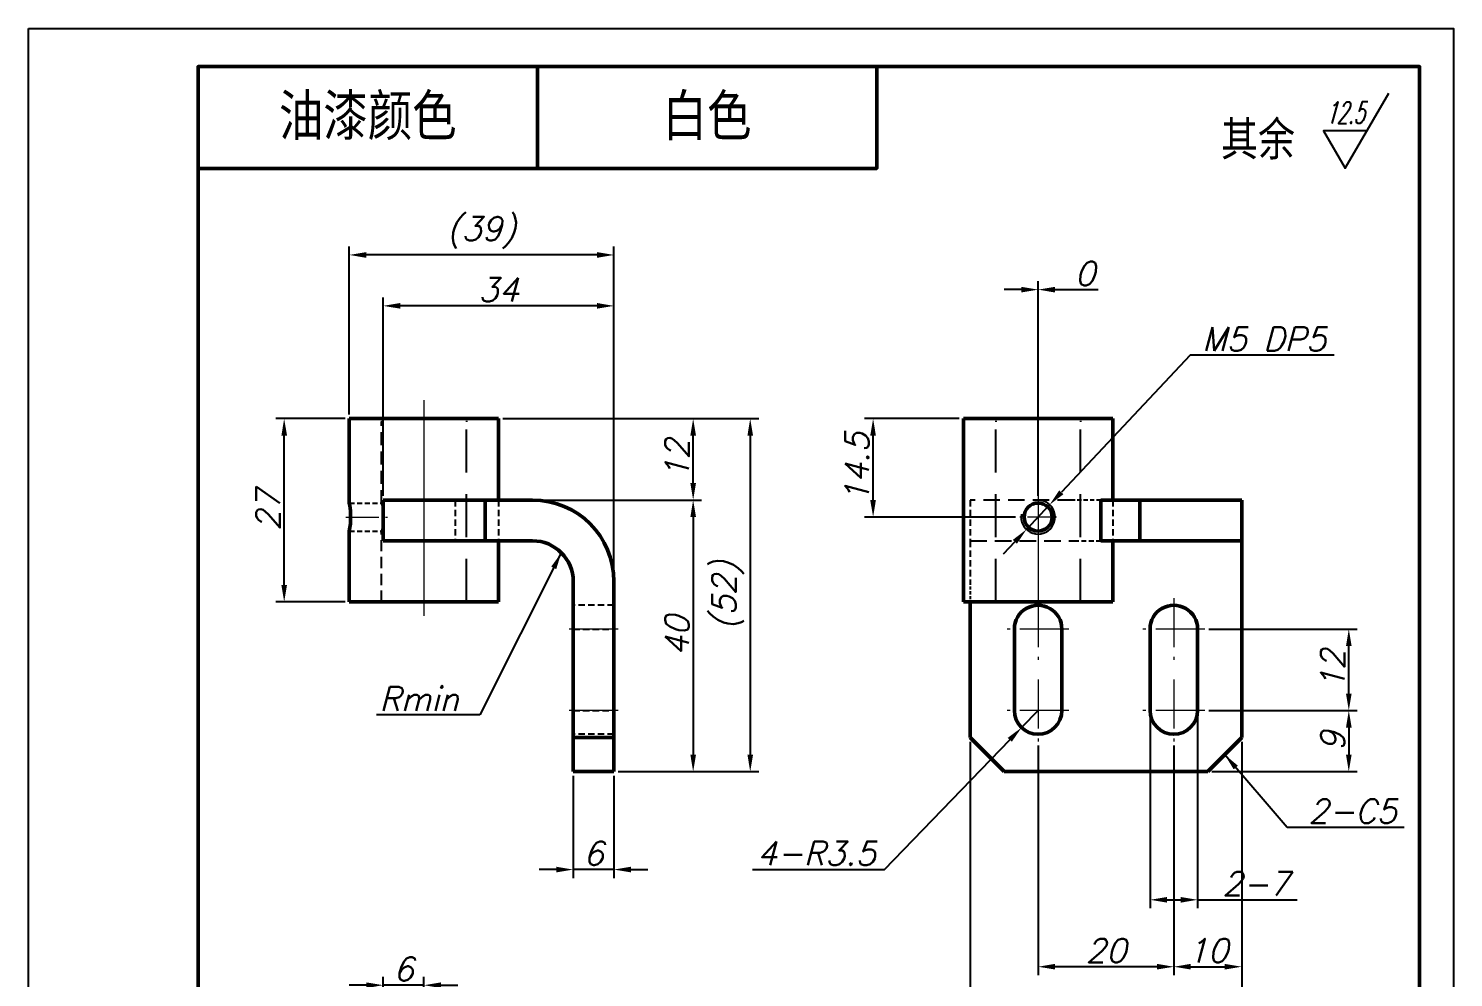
# Model space of a CAD drawing. Header units: inches. Extents: x 17901 to 26602, y 9673 to 14036.
# Drawn here: x 20242 to 20452, y 13318.9 to 13458.6 of the extents above; entities that cross this region are included whole.
import ezdxf
from ezdxf.enums import TextEntityAlignment as Align

# ---------------------------------------------------------------- set-up
doc = ezdxf.new("R2010")
doc.units = ezdxf.units.IN
doc.header["$MEASUREMENT"] = 0
doc.linetypes.add('CENTER', pattern=[50.8, 31.75, -6.35, 6.35, -6.35])
doc.linetypes.add('DASHED2', pattern=[9.525, 6.35, -3.175])
doc.layers.add('Dim', color=3, linetype='Continuous')
for name, color, linetype, lineweight in [('中心线', 1, 'CENTER', 15), ('图框_内框线', 5, 'Continuous', 50), ('标注线', 3, 'Continuous', 25), ('粗实线', 7, 'Continuous', 50), ('细实线', 4, 'Continuous', 25), ('虚线', 2, 'DASHED2', 25)]:
    doc.layers.add(name, color=color, linetype=linetype, lineweight=lineweight)
doc.styles.add('DIM_FONT', font='romans.shx', dxfattribs={"oblique": 15})
doc.styles.add('仿宋体', font='FSGB2312.ttf', dxfattribs={"width": 0.8, "height": 3.5})
doc.dimstyles.new('幅面 1：1$0', dxfattribs={"dimtxt": 3.5, "dimasz": 2.5, "dimexe": 1.25, "dimexo": 0.625, "dimtad": 1, "dimdsep": 46, "dimtxsty": 'DIM_FONT', "dimcen": 2.5, "dimclrd": 256, "dimclre": 256, "dimclrt": 256, "dimadec": 0, "dimazin": 0, "dimtm": 1e-09, "dimtfac": 0.5, "dimtmove": 0, "dimatfit": 3, "dimfxl": 1, "dimlwd": -1, "dimarcsym": 0})
doc.dimstyles.new('幅面 1：1$3', dxfattribs={"dimtxt": 3.5, "dimasz": 2.5, "dimexe": 1.25, "dimexo": 0.625, "dimtad": 1, "dimtih": 1, "dimtoh": 1, "dimdsep": 46, "dimtxsty": 'DIM_FONT', "dimcen": 2.5, "dimclrd": 256, "dimclre": 256, "dimclrt": 256, "dimazin": 2, "dimtfac": 0.5, "dimtmove": 0, "dimatfit": 3, "dimfxl": 1, "dimlwd": -1, "dimlwe": -1, "dimarcsym": 0})
doc.dimstyles.new('幅面 1：1$4', dxfattribs={"dimtxt": 3.5, "dimasz": 2.5, "dimexe": 1.25, "dimexo": 0.625, "dimtad": 1, "dimtoh": 1, "dimdsep": 46, "dimtxsty": 'DIM_FONT', "dimcen": 2.5, "dimclrd": 256, "dimclre": 256, "dimclrt": 256, "dimazin": 2, "dimtfac": 0.5, "dimtmove": 0, "dimatfit": 3, "dimfxl": 1, "dimlwd": -1, "dimlwe": -1, "dimarcsym": 0})
doc.dimstyles.new('幅面 1：1$7', dxfattribs={"dimtxt": 3.5, "dimasz": 2.5, "dimexe": 1.25, "dimexo": 0.625, "dimtad": 1, "dimdsep": 46, "dimtxsty": 'DIM_FONT', "dimcen": 2.5, "dimclrd": 256, "dimclrt": 256, "dimadec": 0, "dimazin": 0, "dimtfac": 1, "dimtmove": 0, "dimatfit": 3, "dimfxl": 1, "dimlwd": -1, "dimarcsym": 0})

# ---------------------------------------------------------------- blocks, each defined once
blk = doc.blocks.new('*D113')
at = {"layer": 'Defpoints', "color": 0, "transparency": 16777216}
for p in [(20289.28, 13425.29), (20289.28, 13401.18), (20328.28, 13377.18)]:
    blk.add_point(p, dxfattribs=at)
at = {"layer": '标注线', "lineweight": -2, "transparency": 16777216}
for p, q in [((20289.28, 13401.81), (20289.28, 13426.54)), ((20328.28, 13377.81), (20328.28, 13426.54))]:
    blk.add_line(p, q, dxfattribs=at)
at = {"layer": '标注线', "transparency": 16777216}
blk.add_line((20325.78, 13425.29), (20291.78, 13425.29), dxfattribs=at)
for points in [[(20291.78, 13425.71), (20291.78, 13424.87), (20289.28, 13425.29)], [(20325.78, 13425.71), (20325.78, 13424.87), (20328.28, 13425.29)]]:
    blk.add_solid(points, dxfattribs=at)
at = {"layer": '标注线', "transparency": 16777216, "insert": (20308.78, 13428.58), "char_height": 3.5, "attachment_point": 5, "style": 'DIM_FONT'}
blk.add_mtext('(39)', dxfattribs=at)
blk = doc.blocks.new('*D114')
at = {"layer": 'Defpoints', "color": 0, "transparency": 16777216}
for p in [(20294.28, 13417.79), (20294.28, 13389.18), (20328.28, 13377.81)]:
    blk.add_point(p, dxfattribs=at)
at = {"layer": '标注线', "lineweight": -2, "transparency": 16777216}
for p, q in [((20294.28, 13389.81), (20294.28, 13419.04)), ((20328.28, 13378.43), (20328.28, 13419.04))]:
    blk.add_line(p, q, dxfattribs=at)
at = {"layer": '标注线', "transparency": 16777216}
blk.add_line((20325.78, 13417.79), (20296.78, 13417.79), dxfattribs=at)
for points in [[(20296.78, 13418.21), (20296.78, 13417.38), (20294.28, 13417.79)], [(20325.78, 13418.21), (20325.78, 13417.38), (20328.28, 13417.79)]]:
    blk.add_solid(points, dxfattribs=at)
at = {"layer": '标注线', "transparency": 16777216, "insert": (20311.28, 13420.17), "char_height": 3.5, "attachment_point": 5, "style": 'DIM_FONT'}
blk.add_mtext('34', dxfattribs=at)
blk = doc.blocks.new('*D115')
at = {"layer": 'Defpoints', "color": 0, "transparency": 16777216}
for p in [(20311.28, 13401.18), (20328.28, 13349.18), (20348.36, 13349.18)]:
    blk.add_point(p, dxfattribs=at)
at = {"layer": '标注线', "lineweight": -2, "transparency": 16777216}
for p, q in [((20311.91, 13401.18), (20349.61, 13401.18)), ((20328.91, 13349.18), (20349.61, 13349.18))]:
    blk.add_line(p, q, dxfattribs=at)
at = {"layer": '标注线', "transparency": 16777216}
blk.add_line((20348.36, 13398.68), (20348.36, 13351.68), dxfattribs=at)
for points in [[(20347.95, 13398.68), (20348.78, 13398.68), (20348.36, 13401.18)], [(20347.95, 13351.68), (20348.78, 13351.68), (20348.36, 13349.18)]]:
    blk.add_solid(points, dxfattribs=at)
at = {"layer": '标注线', "transparency": 16777216, "insert": (20345.07, 13375.18), "char_height": 3.5, "attachment_point": 5, "rotation": 90, "style": 'DIM_FONT'}
blk.add_mtext('(52)', dxfattribs=at)
blk = doc.blocks.new('*D116')
at = {"layer": 'Defpoints', "color": 0, "transparency": 16777216}
for p in [(20316.28, 13389.18), (20328.28, 13349.18), (20339.95, 13349.18)]:
    blk.add_point(p, dxfattribs=at)
at = {"layer": '标注线', "lineweight": -2, "transparency": 16777216}
for p, q in [((20316.91, 13389.18), (20341.2, 13389.18)), ((20328.91, 13349.18), (20341.2, 13349.18))]:
    blk.add_line(p, q, dxfattribs=at)
at = {"layer": '标注线', "transparency": 16777216}
blk.add_line((20339.95, 13386.68), (20339.95, 13351.68), dxfattribs=at)
for points in [[(20339.54, 13386.68), (20340.37, 13386.68), (20339.95, 13389.18)], [(20339.54, 13351.68), (20340.37, 13351.68), (20339.95, 13349.18)]]:
    blk.add_solid(points, dxfattribs=at)
at = {"layer": '标注线', "transparency": 16777216, "insert": (20337.58, 13369.18), "char_height": 3.5, "attachment_point": 5, "rotation": 90, "style": 'DIM_FONT'}
blk.add_mtext('40', dxfattribs=at)
blk = doc.blocks.new('*D4')
at = {"layer": 'Defpoints', "color": 0, "transparency": 16777216}
for p in [(20311.28, 13401.18), (20339.95, 13401.18), (20316.28, 13389.18)]:
    blk.add_point(p, dxfattribs=at)
at = {"layer": '标注线', "lineweight": -2, "transparency": 16777216}
for p, q in [((20311.91, 13401.18), (20341.2, 13401.18)), ((20316.91, 13389.18), (20341.2, 13389.18))]:
    blk.add_line(p, q, dxfattribs=at)
at = {"layer": '标注线', "transparency": 16777216}
blk.add_line((20339.95, 13391.68), (20339.95, 13398.68), dxfattribs=at)
for points in [[(20339.54, 13398.68), (20340.37, 13398.68), (20339.95, 13401.18)], [(20339.54, 13391.68), (20340.37, 13391.68), (20339.95, 13389.18)]]:
    blk.add_solid(points, dxfattribs=at)
at = {"layer": '标注线', "transparency": 16777216, "insert": (20337.58, 13395.18), "char_height": 3.5, "attachment_point": 5, "rotation": 90, "style": 'DIM_FONT'}
blk.add_mtext('12', dxfattribs=at)
blk = doc.blocks.new('*D117')
at = {"layer": 'Defpoints', "color": 0, "transparency": 16777216}
for p in [(20279.68, 13401.18), (20289.28, 13401.18), (20289.28, 13374.18)]:
    blk.add_point(p, dxfattribs=at)
at = {"layer": '标注线', "lineweight": -2, "transparency": 16777216}
for p, q in [((20288.66, 13401.18), (20278.43, 13401.18)), ((20288.66, 13374.18), (20278.43, 13374.18))]:
    blk.add_line(p, q, dxfattribs=at)
at = {"layer": '标注线', "transparency": 16777216}
blk.add_line((20279.68, 13376.68), (20279.68, 13398.68), dxfattribs=at)
for points in [[(20279.27, 13398.68), (20280.1, 13398.68), (20279.68, 13401.18)], [(20279.27, 13376.68), (20280.1, 13376.68), (20279.68, 13374.18)]]:
    blk.add_solid(points, dxfattribs=at)
at = {"layer": '标注线', "transparency": 16777216, "insert": (20277.31, 13387.68), "char_height": 3.5, "attachment_point": 5, "rotation": 90, "style": 'DIM_FONT'}
blk.add_mtext('27', dxfattribs=at)
blk = doc.blocks.new('*D118')
at = {"layer": 'Defpoints', "color": 0, "transparency": 16777216}
for p in [(20322.28, 13349.18), (20328.28, 13349.18), (20322.28, 13334.75)]:
    blk.add_point(p, dxfattribs=at)
at = {"layer": '标注线', "lineweight": -2, "transparency": 16777216}
for p, q in [((20322.28, 13348.56), (20322.28, 13333.5)), ((20328.28, 13348.56), (20328.28, 13333.5))]:
    blk.add_line(p, q, dxfattribs=at)
at = {"layer": '标注线', "transparency": 16777216}
for p, q in [((20319.78, 13334.75), (20317.28, 13334.75)), ((20328.28, 13334.75), (20322.28, 13334.75)), ((20330.78, 13334.75), (20333.28, 13334.75))]:
    blk.add_line(p, q, dxfattribs=at)
for points in [[(20319.78, 13335.17), (20319.78, 13334.34), (20322.28, 13334.75)], [(20330.78, 13335.17), (20330.78, 13334.34), (20328.28, 13334.75)]]:
    blk.add_solid(points, dxfattribs=at)
at = {"layer": '标注线', "transparency": 16777216, "insert": (20325.28, 13337.13), "char_height": 3.5, "attachment_point": 5, "style": 'DIM_FONT'}
blk.add_mtext('6', dxfattribs=at)
blk = doc.blocks.new('*D120')
at = {"layer": 'Defpoints', "color": 0, "transparency": 16777216}
for p in [(20294.28, 13317.72), (20300.28, 13304.41), (20294.28, 13280.89)]:
    blk.add_point(p, dxfattribs=at)
at = {"layer": '标注线', "lineweight": -2, "transparency": 16777216}
for p, q in [((20294.28, 13281.51), (20294.28, 13318.97)), ((20300.28, 13305.03), (20300.28, 13318.97))]:
    blk.add_line(p, q, dxfattribs=at)
at = {"layer": '标注线', "transparency": 16777216}
for p, q in [((20291.78, 13317.72), (20289.28, 13317.72)), ((20300.28, 13317.72), (20294.28, 13317.72)), ((20302.78, 13317.72), (20305.28, 13317.72))]:
    blk.add_line(p, q, dxfattribs=at)
for points in [[(20291.78, 13318.13), (20291.78, 13317.3), (20294.28, 13317.72)], [(20302.78, 13318.13), (20302.78, 13317.3), (20300.28, 13317.72)]]:
    blk.add_solid(points, dxfattribs=at)
at = {"layer": '标注线', "transparency": 16777216, "insert": (20297.28, 13320.09), "char_height": 3.5, "attachment_point": 5, "style": 'DIM_FONT'}
blk.add_mtext('6', dxfattribs=at)
blk = doc.blocks.new('*D123')
at = {"layer": 'Defpoints', "color": 0, "transparency": 16777216}
for p in [(20380.79, 13354.18), (20420.79, 13354.18), (20420.79, 13312.87)]:
    blk.add_point(p, dxfattribs=at)
at = {"layer": '标注线', "lineweight": -2, "transparency": 16777216}
for p, q in [((20380.79, 13353.56), (20380.79, 13311.62)), ((20420.79, 13353.56), (20420.79, 13311.62))]:
    blk.add_line(p, q, dxfattribs=at)
at = {"layer": '标注线', "transparency": 16777216}
blk.add_line((20383.29, 13312.87), (20418.29, 13312.87), dxfattribs=at)
for points in [[(20383.29, 13313.29), (20383.29, 13312.45), (20380.79, 13312.87)], [(20418.29, 13313.29), (20418.29, 13312.45), (20420.79, 13312.87)]]:
    blk.add_solid(points, dxfattribs=at)
at = {"layer": '标注线', "transparency": 16777216, "insert": (20400.79, 13315.24), "char_height": 3.5, "attachment_point": 5, "style": 'DIM_FONT'}
blk.add_mtext('40', dxfattribs=at)
blk = doc.blocks.new('*D125')
at = {"layer": 'Defpoints', "color": 0, "transparency": 16777216}
for p in [(20390.79, 13353.63), (20410.79, 13353.63), (20390.79, 13320.44)]:
    blk.add_point(p, dxfattribs=at)
at = {"layer": '标注线', "lineweight": -2, "transparency": 16777216}
for p, q in [((20390.79, 13353.01), (20390.79, 13319.19)), ((20410.79, 13353.01), (20410.79, 13319.19))]:
    blk.add_line(p, q, dxfattribs=at)
at = {"layer": '标注线', "transparency": 16777216}
blk.add_line((20408.29, 13320.44), (20393.29, 13320.44), dxfattribs=at)
for points in [[(20393.29, 13320.86), (20393.29, 13320.03), (20390.79, 13320.44)], [(20408.29, 13320.86), (20408.29, 13320.03), (20410.79, 13320.44)]]:
    blk.add_solid(points, dxfattribs=at)
at = {"layer": '标注线', "transparency": 16777216, "insert": (20400.79, 13322.82), "char_height": 3.5, "attachment_point": 5, "style": 'DIM_FONT'}
blk.add_mtext('20', dxfattribs=at)
blk = doc.blocks.new('*D5')
at = {"layer": 'Defpoints', "color": 0, "transparency": 16777216}
for p in [(20420.79, 13354.18), (20410.79, 13353.63), (20420.79, 13320.44)]:
    blk.add_point(p, dxfattribs=at)
at = {"layer": '标注线', "lineweight": -2, "transparency": 16777216}
for p, q in [((20410.79, 13353.01), (20410.79, 13319.19)), ((20420.79, 13353.56), (20420.79, 13319.19))]:
    blk.add_line(p, q, dxfattribs=at)
at = {"layer": '标注线', "transparency": 16777216}
blk.add_line((20413.29, 13320.44), (20418.29, 13320.44), dxfattribs=at)
for points in [[(20413.29, 13320.86), (20413.29, 13320.03), (20410.79, 13320.44)], [(20418.29, 13320.86), (20418.29, 13320.03), (20420.79, 13320.44)]]:
    blk.add_solid(points, dxfattribs=at)
at = {"layer": '标注线', "transparency": 16777216, "insert": (20415.79, 13322.82), "char_height": 3.5, "attachment_point": 5, "style": 'DIM_FONT'}
blk.add_mtext('10', dxfattribs=at)
blk = doc.blocks.new('*D126')
at = {"layer": 'Defpoints', "color": 0, "transparency": 16777216}
for p in [(20407.29, 13358.18), (20414.29, 13358.18), (20414.29, 13330.3)]:
    blk.add_point(p, dxfattribs=at)
at = {"layer": '标注线', "lineweight": -2, "transparency": 16777216}
for p, q in [((20407.29, 13357.56), (20407.29, 13329.05)), ((20414.29, 13357.56), (20414.29, 13329.05))]:
    blk.add_line(p, q, dxfattribs=at)
at = {"layer": '标注线', "transparency": 16777216}
for p, q in [((20409.79, 13330.3), (20411.79, 13330.3)), ((20414.29, 13330.3), (20428.97, 13330.3))]:
    blk.add_line(p, q, dxfattribs=at)
for points in [[(20409.79, 13330.71), (20409.79, 13329.88), (20407.29, 13330.3)], [(20411.79, 13330.71), (20411.79, 13329.88), (20414.29, 13330.3)]]:
    blk.add_solid(points, dxfattribs=at)
at = {"layer": '标注线', "transparency": 16777216, "insert": (20422.88, 13332.67), "char_height": 3.5, "attachment_point": 5, "style": 'DIM_FONT'}
blk.add_mtext('2-7', dxfattribs=at)
blk = doc.blocks.new('*D127')
at = {"layer": 'Defpoints', "color": 0, "transparency": 16777216}
for p in [(20415.34, 13370.18), (20436.57, 13370.18), (20415.34, 13358.18)]:
    blk.add_point(p, dxfattribs=at)
at = {"layer": '标注线', "lineweight": -2, "transparency": 16777216}
for p, q in [((20415.96, 13370.18), (20437.82, 13370.18)), ((20415.96, 13358.18), (20437.82, 13358.18))]:
    blk.add_line(p, q, dxfattribs=at)
at = {"layer": '标注线', "transparency": 16777216}
blk.add_line((20436.57, 13360.68), (20436.57, 13367.68), dxfattribs=at)
for points in [[(20436.16, 13367.68), (20436.99, 13367.68), (20436.57, 13370.18)], [(20436.16, 13360.68), (20436.99, 13360.68), (20436.57, 13358.18)]]:
    blk.add_solid(points, dxfattribs=at)
at = {"layer": '标注线', "transparency": 16777216, "insert": (20434.2, 13364.18), "char_height": 3.5, "attachment_point": 5, "rotation": 90, "style": 'DIM_FONT'}
blk.add_mtext('12', dxfattribs=at)
blk = doc.blocks.new('*D128')
at = {"layer": 'Defpoints', "color": 0, "transparency": 16777216}
for p in [(20415.34, 13358.18), (20415.79, 13349.18), (20436.57, 13349.18)]:
    blk.add_point(p, dxfattribs=at)
at = {"layer": '标注线', "lineweight": -2, "transparency": 16777216}
for p, q in [((20415.96, 13358.18), (20437.82, 13358.18)), ((20416.41, 13349.18), (20437.82, 13349.18))]:
    blk.add_line(p, q, dxfattribs=at)
at = {"layer": '标注线', "transparency": 16777216}
blk.add_line((20436.57, 13355.68), (20436.57, 13351.68), dxfattribs=at)
for points in [[(20436.16, 13355.68), (20436.99, 13355.68), (20436.57, 13358.18)], [(20436.16, 13351.68), (20436.99, 13351.68), (20436.57, 13349.18)]]:
    blk.add_solid(points, dxfattribs=at)
at = {"layer": '标注线', "transparency": 16777216, "insert": (20434.2, 13353.68), "char_height": 3.5, "attachment_point": 5, "rotation": 90, "style": 'DIM_FONT'}
blk.add_mtext('9', dxfattribs=at)
blk = doc.blocks.new('*D129')
at = {"layer": 'Defpoints', "color": 0, "transparency": 16777216}
for p in [(20390.79, 13358.18), (20388.35, 13355.67)]:
    blk.add_point(p, dxfattribs=at)
at = {"layer": '标注线', "transparency": 16777216}
for p, q in [((20390.79, 13358.18), (20388.35, 13355.67)), ((20368.13, 13334.77), (20386.61, 13353.87)), ((20348.71, 13334.77), (20368.13, 13334.77))]:
    blk.add_line(p, q, dxfattribs=at)
blk.add_solid([(20386.31, 13354.16), (20386.91, 13353.58), (20388.35, 13355.67)], dxfattribs=at)
at = {"layer": '标注线', "transparency": 16777216, "insert": (20358.11, 13337.15), "char_height": 3.5, "attachment_point": 5, "style": 'DIM_FONT'}
blk.add_mtext('4-R3.5', dxfattribs=at)
blk = doc.blocks.new('*D130')
at = {"layer": 'Defpoints', "color": 0, "transparency": 16777216}
for p in [(20366.47, 13401.18), (20379.79, 13401.18), (20388.1, 13386.68)]:
    blk.add_point(p, dxfattribs=at)
at = {"layer": '标注线', "lineweight": -2, "transparency": 16777216}
for p, q in [((20379.16, 13401.18), (20365.22, 13401.18)), ((20387.47, 13386.68), (20365.22, 13386.68))]:
    blk.add_line(p, q, dxfattribs=at)
at = {"layer": '标注线', "transparency": 16777216}
blk.add_line((20366.47, 13389.18), (20366.47, 13398.68), dxfattribs=at)
for points in [[(20366.05, 13398.68), (20366.88, 13398.68), (20366.47, 13401.18)], [(20366.05, 13389.18), (20366.88, 13389.18), (20366.47, 13386.68)]]:
    blk.add_solid(points, dxfattribs=at)
at = {"layer": '标注线', "transparency": 16777216, "insert": (20364.09, 13393.93), "char_height": 3.5, "attachment_point": 5, "rotation": 90, "style": 'DIM_FONT'}
blk.add_mtext('14.5', dxfattribs=at)
blk = doc.blocks.new('*D131')
at = {"layer": 'Defpoints', "color": 0, "transparency": 16777216}
for p in [(20390.79, 13420.18), (20390.79, 13401.18), (20390.79, 13389.18)]:
    blk.add_point(p, dxfattribs=at)
at = {"layer": '标注线', "lineweight": -2, "transparency": 16777216}
for p in [(20390.79, 13389.81), (20390.79, 13401.81)]:
    blk.add_line(p, (20390.79, 13421.43), dxfattribs=at)
at = {"layer": '标注线', "transparency": 16777216}
for p, q in [((20388.29, 13420.18), (20385.79, 13420.18)), ((20393.29, 13420.18), (20399.62, 13420.18))]:
    blk.add_line(p, q, dxfattribs=at)
for points in [[(20388.29, 13420.6), (20388.29, 13419.76), (20390.79, 13420.18)], [(20393.29, 13420.6), (20393.29, 13419.76), (20390.79, 13420.18)]]:
    blk.add_solid(points, dxfattribs=at)
at = {"layer": '标注线', "transparency": 16777216, "insert": (20397.7, 13422.56), "char_height": 3.5, "attachment_point": 5, "style": 'DIM_FONT'}
blk.add_mtext('0', dxfattribs=at)
blk = doc.blocks.new('*D132')
at = {"layer": 'Defpoints', "color": 0, "transparency": 16777216}
for p in [(20392.5, 13388.51), (20389.07, 13384.86)]:
    blk.add_point(p, dxfattribs=at)
at = {"layer": '标注线', "transparency": 16777216}
for p, q in [((20413.17, 13410.52), (20394.21, 13390.33)), ((20434.4, 13410.52), (20413.17, 13410.52)), ((20389.07, 13384.86), (20392.5, 13388.51)), ((20387.36, 13383.04), (20385.65, 13381.22))]:
    blk.add_line(p, q, dxfattribs=at)
for points in [[(20393.9, 13390.61), (20394.51, 13390.04), (20392.5, 13388.51)], [(20387.06, 13383.32), (20387.67, 13382.75), (20389.07, 13384.86)]]:
    blk.add_solid(points, dxfattribs=at)
at = {"layer": '标注线', "transparency": 16777216, "insert": (20424.1, 13412.9), "char_height": 3.5, "attachment_point": 5, "style": 'DIM_FONT'}
blk.add_mtext('M5 DP5', dxfattribs=at)

msp = doc.modelspace()

# ---------------------------------------------------------------- linework, layer by layer
at = {"layer": 'Defpoints'}
msp.add_lwpolyline([(20242.001, 13458.647), (20452.001, 13458.647), (20452.001, 13161.647), (20242.001, 13161.647)], close=True, dxfattribs=at)
at = {"layer": 'Dim', "ltscale": 2}
msp.add_lwpolyline([(20439.256, 13443.596), (20432.856, 13443.596), (20436.056, 13438.054), (20442.456, 13449.139)], dxfattribs=at)
at = {"layer": '中心线'}
for p, q in [((20300.281, 13403.884), (20300.281, 13371.484)), ((20390.785, 13403.884), (20390.785, 13371.484))]:
    msp.add_line(p, q, dxfattribs=at)
at = {"layer": '中心线', "ltscale": 0.15387}
msp.add_line((20288.768, 13386.684), (20294.922, 13386.684), dxfattribs=at)
at = {"layer": '中心线', "ltscale": 0.134355}
msp.add_line((20393.472, 13386.684), (20388.098, 13386.684), dxfattribs=at)
at = {"layer": '中心线', "ltscale": 0.227499}
for p, q in [((20390.785, 13374.734), (20390.785, 13365.634)), ((20410.785, 13374.734), (20410.785, 13365.634)), ((20390.785, 13362.734), (20390.785, 13353.634)), ((20410.785, 13362.734), (20410.785, 13353.634))]:
    msp.add_line(p, q, dxfattribs=at)
at = {"layer": '中心线', "ltscale": 0.180005}
for p, q in [((20328.881, 13370.184), (20321.681, 13370.184)), ((20328.881, 13358.184), (20321.681, 13358.184))]:
    msp.add_line(p, q, dxfattribs=at)
at = {"layer": '中心线', "ltscale": 0.227502}
for p, q in [((20395.335, 13370.184), (20386.235, 13370.184)), ((20415.335, 13370.184), (20406.235, 13370.184)), ((20395.335, 13358.184), (20386.235, 13358.184)), ((20415.335, 13358.184), (20406.235, 13358.184))]:
    msp.add_line(p, q, dxfattribs=at)
at = {"layer": '图框_内框线'}
msp.add_line((20317.001, 13453.027), (20317.001, 13438.027), dxfattribs=at)
for points in [[(20267.001, 13166.647), (20447.001, 13166.647), (20447.001, 13453.027), (20267.001, 13453.027)], [(20267.001, 13453.027), (20367.001, 13453.027), (20367.001, 13438.027), (20267.001, 13438.027)]]:
    msp.add_lwpolyline(points, close=True, dxfattribs=at)
at = {"layer": '粗实线', "ltscale": 0.275}
for p, q in [((20289.281, 13401.184), (20300.281, 13401.184)), ((20300.281, 13401.184), (20311.281, 13401.184)), ((20289.281, 13374.184), (20300.281, 13374.184)), ((20300.281, 13374.184), (20311.281, 13374.184))]:
    msp.add_line(p, q, dxfattribs=at)
at = {"layer": '粗实线', "ltscale": 0.310828}
msp.add_line((20289.281, 13401.184), (20289.281, 13388.75), dxfattribs=at)
at = {"layer": '粗实线', "ltscale": 0.3}
for p, q in [((20311.281, 13401.184), (20311.281, 13389.184)), ((20401.785, 13401.184), (20401.785, 13389.184)), ((20387.285, 13358.184), (20387.285, 13370.184)), ((20394.285, 13370.184), (20394.285, 13358.184)), ((20407.285, 13358.184), (20407.285, 13370.184)), ((20414.285, 13370.184), (20414.285, 13358.184))]:
    msp.add_line(p, q, dxfattribs=at)
at = {"layer": '粗实线'}
for p, q in [((20379.785, 13401.184), (20401.785, 13401.184)), ((20379.785, 13401.184), (20379.785, 13374.184)), ((20322.281, 13354.184), (20322.281, 13377.184)), ((20328.281, 13354.184), (20328.281, 13377.184)), ((20420.785, 13354.184), (20420.785, 13377.184)), ((20379.785, 13374.184), (20401.785, 13374.184)), ((20380.785, 13374.184), (20380.785, 13354.184)), ((20385.785, 13349.184), (20415.785, 13349.184))]:
    msp.add_line(p, q, dxfattribs=at)
at = {"layer": '粗实线', "ltscale": 0.375}
for p, q in [((20309.281, 13389.184), (20294.281, 13389.184)), ((20420.785, 13389.184), (20405.785, 13389.184)), ((20294.281, 13383.184), (20309.281, 13383.184)), ((20405.785, 13383.184), (20420.785, 13383.184))]:
    msp.add_line(p, q, dxfattribs=at)
at = {"layer": '粗实线', "ltscale": 0.15}
for p, q in [((20294.281, 13389.184), (20294.281, 13383.184)), ((20309.281, 13389.184), (20309.281, 13383.184)), ((20400.005, 13389.184), (20400.005, 13383.184)), ((20405.785, 13389.184), (20405.785, 13383.184)), ((20420.785, 13389.184), (20420.785, 13383.184)), ((20420.785, 13377.184), (20420.785, 13383.184)), ((20328.281, 13354.184), (20322.281, 13354.184)), ((20328.281, 13349.184), (20322.281, 13349.184))]:
    msp.add_line(p, q, dxfattribs=at)
at = {"layer": '粗实线', "ltscale": 0.175}
for p, q in [((20309.281, 13389.184), (20316.281, 13389.184)), ((20309.281, 13383.184), (20316.281, 13383.184))]:
    msp.add_line(p, q, dxfattribs=at)
at = {"layer": '粗实线', "ltscale": 0.144507}
for p, q in [((20400.005, 13389.184), (20405.785, 13389.184)), ((20400.005, 13383.184), (20405.785, 13383.184))]:
    msp.add_line(p, q, dxfattribs=at)
at = {"layer": '粗实线', "ltscale": 0.260832}
msp.add_line((20289.281, 13384.617), (20289.281, 13374.184), dxfattribs=at)
at = {"layer": '粗实线', "ltscale": 0.225}
for p, q in [((20311.281, 13383.184), (20311.281, 13374.184)), ((20401.785, 13383.184), (20401.785, 13374.184))]:
    msp.add_line(p, q, dxfattribs=at)
at = {"layer": '粗实线', "ltscale": 0.125}
for p, q in [((20322.281, 13349.184), (20322.281, 13354.184)), ((20328.281, 13349.184), (20328.281, 13354.184))]:
    msp.add_line(p, q, dxfattribs=at)
at = {"layer": '粗实线', "ltscale": 0.176777}
for p, q in [((20380.785, 13354.184), (20385.785, 13349.184)), ((20415.785, 13349.184), (20420.785, 13354.184))]:
    msp.add_line(p, q, dxfattribs=at)
at = {"layer": '粗实线'}
msp.add_circle((20390.785, 13386.684), 2.067, dxfattribs=at)
for centre, radius, start, end in [((20278.462, 13386.682), 11.015, 354.84618, 10.82311), ((20316.281, 13377.184), 12, 0, 90), ((20277.982, 13386.748), 11.498, 349.31846, 354.73346), ((20316.281, 13377.184), 6, 0, 90), ((20390.785, 13370.184), 3.5, 0, 180.00001), ((20410.785, 13370.184), 3.5, 0, 180.00001), ((20390.785, 13358.184), 3.5, 180.00001, 0), ((20410.785, 13358.184), 3.5, 180.00001, 0)]:
    msp.add_arc(centre, radius, start, end, dxfattribs=at)
at = {"layer": '细实线'}
msp.add_arc((20390.785, 13386.684), 2.5, 169.99999, 100.00001, dxfattribs=at)
at = {"layer": '虚线', "ltscale": 0.0125}
for p, q in [((20294.031, 13401.184), (20294.031, 13400.684)), ((20306.531, 13401.184), (20306.531, 13400.684)), ((20384.535, 13401.184), (20384.535, 13400.684)), ((20397.035, 13401.184), (20397.035, 13400.684))]:
    msp.add_line(p, q, dxfattribs=at)
at = {"layer": '虚线', "ltscale": 0.298331}
msp.add_line((20294.031, 13388.75), (20294.031, 13400.684), dxfattribs=at)
at = {"layer": '虚线'}
for p, q in [((20306.531, 13374.184), (20306.531, 13400.684)), ((20384.535, 13374.184), (20384.535, 13400.684)), ((20397.035, 13374.184), (20397.035, 13400.684))]:
    msp.add_line(p, q, dxfattribs=at)
at = {"layer": '虚线', "ltscale": 0.11875}
for p, q in [((20289.281, 13388.751), (20294.031, 13388.75)), ((20289.281, 13384.617), (20294.031, 13384.617))]:
    msp.add_line(p, q, dxfattribs=at)
at = {"layer": '虚线', "ltscale": 0.15}
for p, q in [((20304.864, 13389.184), (20304.864, 13383.184)), ((20311.281, 13389.184), (20311.281, 13383.184)), ((20311.281, 13389.184), (20311.281, 13383.184)), ((20380.785, 13389.184), (20380.785, 13383.184)), ((20401.785, 13389.184), (20401.785, 13383.184)), ((20401.785, 13389.184), (20401.785, 13383.184)), ((20380.785, 13383.184), (20380.785, 13377.184)), ((20328.281, 13373.684), (20322.281, 13373.684)), ((20328.281, 13373.684), (20322.281, 13373.684)), ((20322.281, 13370.184), (20328.281, 13370.184)), ((20322.281, 13370.184), (20328.281, 13370.184)), ((20322.281, 13370.184), (20328.281, 13370.184)), ((20322.281, 13370.184), (20328.281, 13370.184)), ((20322.281, 13358.184), (20328.281, 13358.184)), ((20322.281, 13358.184), (20328.281, 13358.184)), ((20322.281, 13358.184), (20328.281, 13358.184)), ((20322.281, 13358.184), (20328.281, 13358.184)), ((20328.281, 13354.684), (20322.281, 13354.684)), ((20328.281, 13354.684), (20322.281, 13354.684)), ((20322.281, 13354.184), (20328.281, 13354.184))]:
    msp.add_line(p, q, dxfattribs=at)
at = {"layer": '虚线', "ltscale": 0.381848}
for p, q in [((20396.059, 13389.184), (20380.785, 13389.184)), ((20380.785, 13383.184), (20396.059, 13383.184))]:
    msp.add_line(p, q, dxfattribs=at)
at = {"layer": '虚线', "ltscale": 0.098645}
msp.add_line((20400.005, 13389.184), (20396.059, 13389.184), dxfattribs=at)
at = {"layer": '虚线', "ltscale": 0.260831}
msp.add_line((20294.031, 13374.184), (20294.031, 13384.617), dxfattribs=at)
at = {"layer": '虚线', "ltscale": 0.11543}
msp.add_line((20396.059, 13383.184), (20400.676, 13383.184), dxfattribs=at)
at = {"layer": '虚线', "ltscale": 0.075}
msp.add_line((20380.785, 13377.184), (20380.785, 13374.184), dxfattribs=at)
at = {"layer": '虚线'}
for points in [[(20294.3, 13385.693), (20294.382, 13386.627), (20294.316, 13387.571), (20294.251, 13387.936), (20294.055, 13388.676), (20294.031, 13388.75), (20294.041, 13388.721), (20294.207, 13388.135), (20294.3, 13387.675)], [(20294.3, 13385.693), (20294.232, 13385.341), (20294.046, 13384.663), (20294.031, 13384.617), (20294.048, 13384.669), (20294.226, 13385.312), (20294.325, 13385.857), (20294.379, 13386.462), (20294.369, 13387.083), (20294.3, 13387.675)]]:
    msp.add_lwpolyline(points, dxfattribs=at)
for centre, radius, start, end in [((20278.481, 13386.684), 10.995, 349.16288, 5.16788), ((20278, 13386.622), 11.48, 5.26158, 10.68576)]:
    msp.add_arc(centre, radius, start, end, dxfattribs=at)

# ---------------------------------------------------------------- texts
at = {"layer": 'Dim', "ltscale": 2, "style": 'DIM_FONT', "oblique": 15, "width": 0.559478}
msp.add_text('12.5', height=3.2, dxfattribs=at).set_placement((20433.196, 13444.661), (20438.908, 13444.661), align=Align.FIT)
at = {"layer": 'Dim', "insert": (20417.737, 13444.896), "char_height": 5, "width": 61.23649, "attachment_point": 1, "style": '仿宋体'}
msp.add_mtext('其余', dxfattribs=at)
at = {"layer": '标注线', "char_height": 6, "width": 50, "attachment_point": 5, "style": '仿宋体'}
for s, insert in [('油漆颜色', (20292.001, 13445.527)), ('{\\fSimSun|b0|i0|c134|p2;白色}', (20342.001, 13445.527))]:
    msp.add_mtext(s, dxfattribs=dict(at, insert=insert))
at = {"layer": '标注线', "char_height": 3.5, "style": 'DIM_FONT'}
for s, insert, attachment_point in [('Rmin', (20305.409, 13358.154), 9), ('2-C5', (20430.605, 13341.601), 7)]:
    msp.add_mtext(s, dxfattribs=dict(at, insert=insert, attachment_point=attachment_point))

# ---------------------------------------------------------------- dimensions: what is measured, and where the dimension line sits
at = {"layer": '标注线'}
for base, p1, p2, override, picture, middle in [((20289.281, 13425.291), (20328.281, 13377.184), (20289.281, 13401.184), {"dimpost": '(<>)'}, '*D113', (20308.781, 13428.583)), ((20390.78511114, 13420.181657592), (20390.78511114, 13389.183539474), (20390.78511114, 13401.183539474), {"dimdec": 1}, '*D131', (20397.700389432, 13422.556657592))]:
    dim = msp.add_linear_dim(base=base, p1=p1, p2=p2, dimstyle='幅面 1：1$0', override=override, dxfattribs=at)
    dim.commit()
    dim.dimension.update_dxf_attribs({"geometry": picture, "text_midpoint": middle})
for base, p1, p2, picture, middle in [((20294.281, 13417.794), (20328.281, 13377.809), (20294.281, 13389.184), '*D114', (20311.281, 13420.169)), ((20420.785, 13312.868), (20380.785, 13354.184), (20420.785, 13354.184), '*D123', (20400.785, 13315.243)), ((20420.785, 13320.445), (20410.785, 13353.634), (20420.785, 13354.184), '*D5', (20415.785, 13322.82)), ((20390.785, 13320.445), (20410.785, 13353.634), (20390.785, 13353.634), '*D125', (20400.785, 13322.82)), ((20322.281, 13334.752), (20328.281, 13349.184), (20322.281, 13349.184), '*D118', (20325.281, 13337.127)), ((20294.281, 13317.717), (20300.281, 13304.407), (20294.281, 13280.887), '*D120', (20297.281, 13320.092))]:
    dim = msp.add_linear_dim(base=base, p1=p1, p2=p2, dimstyle='幅面 1：1$0', dxfattribs=at)
    dim.commit()
    dim.dimension.update_dxf_attribs({"geometry": picture, "text_midpoint": middle})
dim = msp.add_diameter_dim_2p(p1=(20389.074, 13384.861), p2=(20392.496, 13388.506), text='<> DP5', dimstyle='幅面 1：1$3', override={"dimpost": 'M<>'}, dxfattribs=at)
dim.commit()
dim.dimension.update_dxf_attribs({"geometry": '*D132', "text_midpoint": (20424.095, 13410.524), "dimtype": 163})
for base, p1, p2, picture, middle in [((20279.684, 13401.184), (20289.281, 13374.184), (20289.281, 13401.184), '*D117', (20277.309, 13387.684)), ((20339.954, 13401.184), (20316.281, 13389.184), (20311.281, 13401.184), '*D4', (20337.579, 13395.184)), ((20366.466, 13401.184), (20388.098, 13386.684), (20379.785, 13401.184), '*D130', (20364.091, 13393.934)), ((20339.954, 13349.184), (20316.281, 13389.184), (20328.281, 13349.184), '*D116', (20337.579, 13369.184)), ((20436.573, 13370.184), (20415.335, 13358.184), (20415.335, 13370.184), '*D127', (20434.198, 13364.184)), ((20436.573, 13349.184), (20415.335, 13358.184), (20415.785, 13349.184), '*D128', (20434.198, 13353.684))]:
    dim = msp.add_linear_dim(base=base, p1=p1, p2=p2, angle=90, dimstyle='幅面 1：1$0', dxfattribs=at)
    dim.commit()
    dim.dimension.update_dxf_attribs({"geometry": picture, "text_midpoint": middle})
dim = msp.add_linear_dim(base=(20348.362, 13349.184), p1=(20311.281, 13401.184), p2=(20328.281, 13349.184), angle=90, dimstyle='幅面 1：1$0', override={"dimpost": '(<>)'}, dxfattribs=at)
dim.commit()
dim.dimension.update_dxf_attribs({"geometry": '*D115', "text_midpoint": (20345.07, 13375.184)})
dim = msp.add_radius_dim(center=(20390.785, 13358.184), mpoint=(20388.351, 13355.669), text='4-<>', dimstyle='幅面 1：1$4', dxfattribs=at)
dim.commit()
dim.dimension.update_dxf_attribs({"geometry": '*D129', "text_midpoint": (20358.105, 13334.772), "dimtype": 164})
dim = msp.add_linear_dim(base=(20414.285, 13330.297), p1=(20407.285, 13358.184), p2=(20414.285, 13358.184), text='2-<>', dimstyle='幅面 1：1$0', dxfattribs=at)
dim.commit()
dim.dimension.update_dxf_attribs({"geometry": '*D126', "text_midpoint": (20422.879, 13332.672)})

# ---------------------------------------------------------------- leaders
at = {"layer": '标注线', "annotation_type": 0, "has_hookline": 1}
for points, hookline_direction, text_width in [([(20320.524, 13381.426), (20308.534, 13357.529), (20306.034, 13357.529)], 1, 12.113), ([(20418.285, 13351.684), (20427.48, 13340.976), (20429.98, 13340.976)], 0, 14.104)]:
    msp.add_leader(points, dimstyle='幅面 1：1$7', override={"dimgap": 0.625, "dimtad": 1}, dxfattribs=dict(at, hookline_direction=hookline_direction, text_width=text_width))

doc.saveas('drawing.dxf')
